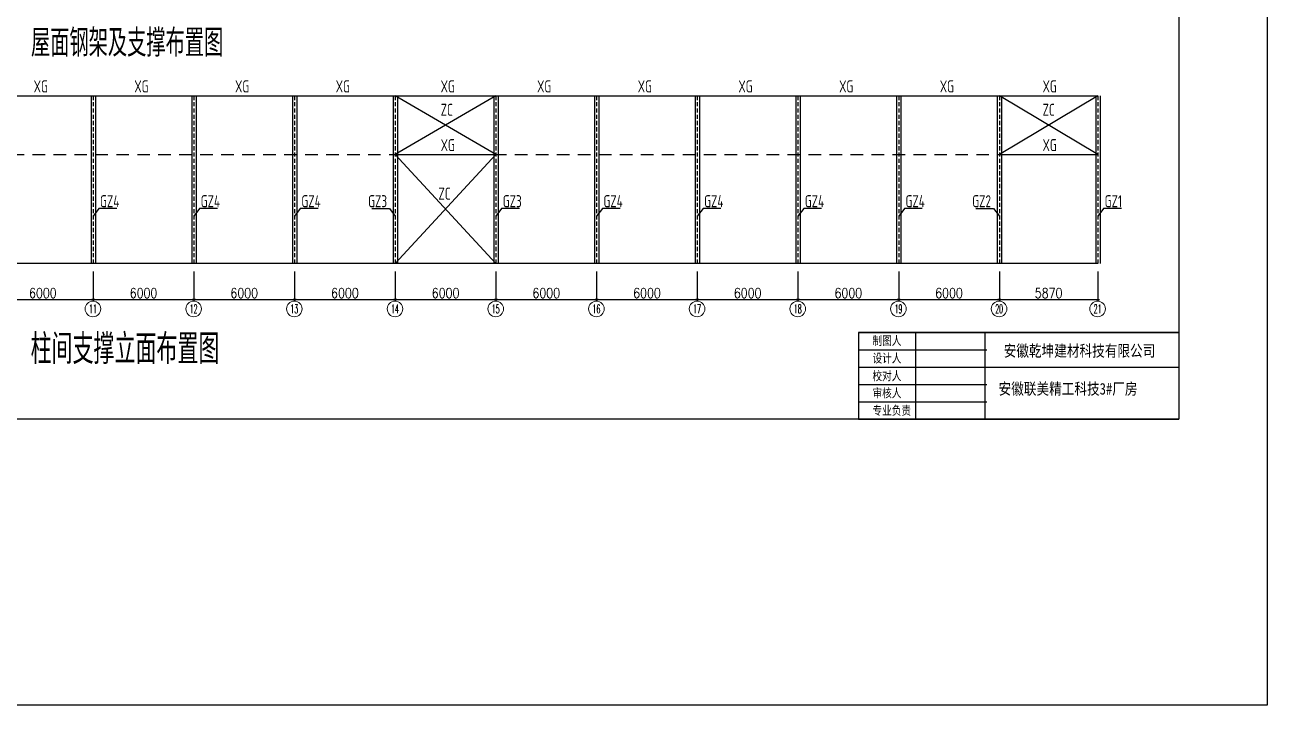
# Model space of a CAD drawing. Header units: millimetres. Extents: x 1471994 to 4527627, y -5186613 to -1927582.
# Drawn here: x 1616045 to 1690078, y -2025769 to -1985219 of the extents above; entities that cross this region are included whole.
import ezdxf
from ezdxf.enums import TextEntityAlignment as Align

# ---------------------------------------------------------------- set-up
doc = ezdxf.new("R2010")
doc.units = ezdxf.units.MM
doc.header["$LTSCALE"] = 1000
doc.header["$PDMODE"] = 34
doc.linetypes.add('HIDDEN', pattern=[0.375, 0.25, -0.125])
doc.linetypes.add('X2', pattern=[1.25, 0.75, -0.5])
doc.layers.add('钢架', color=7, linetype='Continuous', lineweight=25)
doc.styles.add('COMPLEX', font='COMPLEX')
doc.styles.add('DIM_FONT', font='simplex.shx', dxfattribs={"width": 0.8, "bigfont": 'hztxt.shx'})
doc.styles.get("Standard").update_dxf_attribs({"font": 'txt', "bigfont": 'gbcbig.shx'})
doc.styles.add('TSSD_Label', font='Tssdeng.shx', dxfattribs={"width": 0.7, "bigfont": 'hztxt.shx'})
doc.styles.add('图框', font='')
doc.styles.get('图框').set_extended_font_data('SimSun')
doc.dimstyles.new('WGH(1)', dxfattribs={"dimscale": 1.2, "dimtxt": 100, "dimasz": 0.5, "dimexe": 75, "dimexo": 75, "dimgap": 75, "dimtad": 1, "dimdec": 0, "dimzin": 0, "dimdsep": 46, "dimtxsty": 'DIM_FONT', "dimblk1": '_DIMX', "dimblk2": '_DIMX', "dimsah": 1, "dimcen": 0.09, "dimclrd": 3, "dimclre": 3, "dimclrt": 7, "dimadec": 0, "dimazin": 0, "dimtfac": 1, "dimtdec": 0, "dimtix": 1, "dimtmove": 2, "dimatfit": 3, "dimldrblk": '_DIMX', "dimfxl": 1, "dimtolj": 1, "dimtzin": 0, "dimarcsym": 0})

# ---------------------------------------------------------------- blocks, each defined once
blk = doc.blocks.new('_DIMX')
blk.add_line((-150, 0), (150, 0))
at = {"const_width": 50}
blk.add_lwpolyline([(-70, -70), (70, 70)], dxfattribs=at)
blk = doc.blocks.new('*D209')
at = {"color": 3, "lineweight": -2}
for p, q in [((1614119, -1999915), (1614119, -2001686)), ((1620119, -1999915), (1620119, -2001686)), ((1614120, -2001596), (1620118, -2001596))]:
    blk.add_line(p, q, dxfattribs=at)
at = {"layer": 'Defpoints', "color": 0}
for p in [(1614119, -1999825), (1620119, -1999825), (1620119, -2001596)]:
    blk.add_point(p, dxfattribs=at)
at = {"color": 3, "lineweight": -2, "xscale": 0.6, "yscale": 0.6, "zscale": 0.6, "rotation": 180}
blk.add_blockref('_DIMX', (1614119, -2001596), dxfattribs=at)
at = {"color": 3, "lineweight": -2, "xscale": 0.6, "yscale": 0.6, "zscale": 0.6}
blk.add_blockref('_DIMX', (1620119, -2001596), dxfattribs=at)
at = {"color": 7, "insert": (1617119, -2001206), "char_height": 600, "attachment_point": 5, "style": 'DIM_FONT'}
blk.add_mtext('\\A1;6000', dxfattribs=at)
blk = doc.blocks.new('*D210')
at = {"color": 3, "lineweight": -2}
for p, q in [((1620119, -1999915), (1620119, -2001686)), ((1626119, -1999915), (1626119, -2001686)), ((1620120, -2001596), (1626118, -2001596))]:
    blk.add_line(p, q, dxfattribs=at)
at = {"layer": 'Defpoints', "color": 0}
for p in [(1620119, -1999825), (1626119, -1999825), (1626119, -2001596)]:
    blk.add_point(p, dxfattribs=at)
at = {"color": 3, "lineweight": -2, "xscale": 0.6, "yscale": 0.6, "zscale": 0.6, "rotation": 180}
blk.add_blockref('_DIMX', (1620119, -2001596), dxfattribs=at)
at = {"color": 3, "lineweight": -2, "xscale": 0.6, "yscale": 0.6, "zscale": 0.6}
blk.add_blockref('_DIMX', (1626119, -2001596), dxfattribs=at)
at = {"color": 7, "insert": (1623119, -2001206), "char_height": 600, "attachment_point": 5, "style": 'DIM_FONT'}
blk.add_mtext('\\A1;6000', dxfattribs=at)
blk = doc.blocks.new('*D211')
at = {"color": 3, "lineweight": -2}
for p, q in [((1626119, -1999915), (1626119, -2001686)), ((1632119, -1999915), (1632119, -2001686)), ((1626120, -2001596), (1632118, -2001596))]:
    blk.add_line(p, q, dxfattribs=at)
at = {"layer": 'Defpoints', "color": 0}
for p in [(1626119, -1999825), (1632119, -1999825), (1632119, -2001596)]:
    blk.add_point(p, dxfattribs=at)
at = {"color": 3, "lineweight": -2, "xscale": 0.6, "yscale": 0.6, "zscale": 0.6, "rotation": 180}
blk.add_blockref('_DIMX', (1626119, -2001596), dxfattribs=at)
at = {"color": 3, "lineweight": -2, "xscale": 0.6, "yscale": 0.6, "zscale": 0.6}
blk.add_blockref('_DIMX', (1632119, -2001596), dxfattribs=at)
at = {"color": 7, "insert": (1629119, -2001206), "char_height": 600, "attachment_point": 5, "style": 'DIM_FONT'}
blk.add_mtext('\\A1;6000', dxfattribs=at)
blk = doc.blocks.new('*D212')
at = {"color": 3, "lineweight": -2}
for p, q in [((1632119, -1999915), (1632119, -2001686)), ((1638119, -1999915), (1638119, -2001686)), ((1632120, -2001596), (1638118, -2001596))]:
    blk.add_line(p, q, dxfattribs=at)
at = {"layer": 'Defpoints', "color": 0}
for p in [(1632119, -1999825), (1638119, -1999825), (1638119, -2001596)]:
    blk.add_point(p, dxfattribs=at)
at = {"color": 3, "lineweight": -2, "xscale": 0.6, "yscale": 0.6, "zscale": 0.6, "rotation": 180}
blk.add_blockref('_DIMX', (1632119, -2001596), dxfattribs=at)
at = {"color": 3, "lineweight": -2, "xscale": 0.6, "yscale": 0.6, "zscale": 0.6}
blk.add_blockref('_DIMX', (1638119, -2001596), dxfattribs=at)
at = {"color": 7, "insert": (1635119, -2001206), "char_height": 600, "attachment_point": 5, "style": 'DIM_FONT'}
blk.add_mtext('\\A1;6000', dxfattribs=at)
blk = doc.blocks.new('*D213')
at = {"color": 3, "lineweight": -2}
for p, q in [((1638119, -1999915), (1638119, -2001686)), ((1644119, -1999915), (1644119, -2001686)), ((1638120, -2001596), (1644118, -2001596))]:
    blk.add_line(p, q, dxfattribs=at)
at = {"layer": 'Defpoints', "color": 0}
for p in [(1638119, -1999825), (1644119, -1999825), (1644119, -2001596)]:
    blk.add_point(p, dxfattribs=at)
at = {"color": 3, "lineweight": -2, "xscale": 0.6, "yscale": 0.6, "zscale": 0.6, "rotation": 180}
blk.add_blockref('_DIMX', (1638119, -2001596), dxfattribs=at)
at = {"color": 3, "lineweight": -2, "xscale": 0.6, "yscale": 0.6, "zscale": 0.6}
blk.add_blockref('_DIMX', (1644119, -2001596), dxfattribs=at)
at = {"color": 7, "insert": (1641119, -2001206), "char_height": 600, "attachment_point": 5, "style": 'DIM_FONT'}
blk.add_mtext('\\A1;6000', dxfattribs=at)
blk = doc.blocks.new('*D214')
at = {"color": 3, "lineweight": -2}
for p, q in [((1644119, -1999915), (1644119, -2001686)), ((1650119, -1999915), (1650119, -2001686)), ((1644120, -2001596), (1650118, -2001596))]:
    blk.add_line(p, q, dxfattribs=at)
at = {"layer": 'Defpoints', "color": 0}
for p in [(1644119, -1999825), (1650119, -1999825), (1650119, -2001596)]:
    blk.add_point(p, dxfattribs=at)
at = {"color": 3, "lineweight": -2, "xscale": 0.6, "yscale": 0.6, "zscale": 0.6, "rotation": 180}
blk.add_blockref('_DIMX', (1644119, -2001596), dxfattribs=at)
at = {"color": 3, "lineweight": -2, "xscale": 0.6, "yscale": 0.6, "zscale": 0.6}
blk.add_blockref('_DIMX', (1650119, -2001596), dxfattribs=at)
at = {"color": 7, "insert": (1647119, -2001206), "char_height": 600, "attachment_point": 5, "style": 'DIM_FONT'}
blk.add_mtext('\\A1;6000', dxfattribs=at)
blk = doc.blocks.new('*D215')
at = {"color": 3, "lineweight": -2}
for p, q in [((1650119, -1999915), (1650119, -2001686)), ((1656119, -1999915), (1656119, -2001686)), ((1650120, -2001596), (1656118, -2001596))]:
    blk.add_line(p, q, dxfattribs=at)
at = {"layer": 'Defpoints', "color": 0}
for p in [(1650119, -1999825), (1656119, -1999825), (1656119, -2001596)]:
    blk.add_point(p, dxfattribs=at)
at = {"color": 3, "lineweight": -2, "xscale": 0.6, "yscale": 0.6, "zscale": 0.6, "rotation": 180}
blk.add_blockref('_DIMX', (1650119, -2001596), dxfattribs=at)
at = {"color": 3, "lineweight": -2, "xscale": 0.6, "yscale": 0.6, "zscale": 0.6}
blk.add_blockref('_DIMX', (1656119, -2001596), dxfattribs=at)
at = {"color": 7, "insert": (1653119, -2001206), "char_height": 600, "attachment_point": 5, "style": 'DIM_FONT'}
blk.add_mtext('\\A1;6000', dxfattribs=at)
blk = doc.blocks.new('*D216')
at = {"color": 3, "lineweight": -2}
for p, q in [((1656119, -1999915), (1656119, -2001686)), ((1662119, -1999915), (1662119, -2001686)), ((1656120, -2001596), (1662118, -2001596))]:
    blk.add_line(p, q, dxfattribs=at)
at = {"layer": 'Defpoints', "color": 0}
for p in [(1656119, -1999825), (1662119, -1999825), (1662119, -2001596)]:
    blk.add_point(p, dxfattribs=at)
at = {"color": 3, "lineweight": -2, "xscale": 0.6, "yscale": 0.6, "zscale": 0.6, "rotation": 180}
blk.add_blockref('_DIMX', (1656119, -2001596), dxfattribs=at)
at = {"color": 3, "lineweight": -2, "xscale": 0.6, "yscale": 0.6, "zscale": 0.6}
blk.add_blockref('_DIMX', (1662119, -2001596), dxfattribs=at)
at = {"color": 7, "insert": (1659119, -2001206), "char_height": 600, "attachment_point": 5, "style": 'DIM_FONT'}
blk.add_mtext('\\A1;6000', dxfattribs=at)
blk = doc.blocks.new('*D217')
at = {"color": 3, "lineweight": -2}
for p, q in [((1662119, -1999915), (1662119, -2001686)), ((1668119, -1999915), (1668119, -2001686)), ((1662120, -2001596), (1668118, -2001596))]:
    blk.add_line(p, q, dxfattribs=at)
at = {"layer": 'Defpoints', "color": 0}
for p in [(1662119, -1999825), (1668119, -1999825), (1668119, -2001596)]:
    blk.add_point(p, dxfattribs=at)
at = {"color": 3, "lineweight": -2, "xscale": 0.6, "yscale": 0.6, "zscale": 0.6, "rotation": 180}
blk.add_blockref('_DIMX', (1662119, -2001596), dxfattribs=at)
at = {"color": 3, "lineweight": -2, "xscale": 0.6, "yscale": 0.6, "zscale": 0.6}
blk.add_blockref('_DIMX', (1668119, -2001596), dxfattribs=at)
at = {"color": 7, "insert": (1665119, -2001206), "char_height": 600, "attachment_point": 5, "style": 'DIM_FONT'}
blk.add_mtext('\\A1;6000', dxfattribs=at)
blk = doc.blocks.new('*D218')
at = {"color": 3, "lineweight": -2}
for p, q in [((1668119, -1999915), (1668119, -2001686)), ((1674119, -1999915), (1674119, -2001686)), ((1668120, -2001596), (1674118, -2001596))]:
    blk.add_line(p, q, dxfattribs=at)
at = {"layer": 'Defpoints', "color": 0}
for p in [(1668119, -1999825), (1674119, -1999825), (1674119, -2001596)]:
    blk.add_point(p, dxfattribs=at)
at = {"color": 3, "lineweight": -2, "xscale": 0.6, "yscale": 0.6, "zscale": 0.6, "rotation": 180}
blk.add_blockref('_DIMX', (1668119, -2001596), dxfattribs=at)
at = {"color": 3, "lineweight": -2, "xscale": 0.6, "yscale": 0.6, "zscale": 0.6}
blk.add_blockref('_DIMX', (1674119, -2001596), dxfattribs=at)
at = {"color": 7, "insert": (1671119, -2001206), "char_height": 600, "attachment_point": 5, "style": 'DIM_FONT'}
blk.add_mtext('\\A1;6000', dxfattribs=at)
blk = doc.blocks.new('*D219')
at = {"color": 3, "lineweight": -2}
for p, q in [((1674119, -1999915), (1674119, -2001686)), ((1679989, -1999915), (1679989, -2001686)), ((1674120, -2001596), (1679988, -2001596))]:
    blk.add_line(p, q, dxfattribs=at)
at = {"layer": 'Defpoints', "color": 0}
for p in [(1674119, -1999825), (1679989, -1999825), (1679989, -2001596)]:
    blk.add_point(p, dxfattribs=at)
at = {"color": 3, "lineweight": -2, "xscale": 0.6, "yscale": 0.6, "zscale": 0.6, "rotation": 180}
blk.add_blockref('_DIMX', (1674119, -2001596), dxfattribs=at)
at = {"color": 3, "lineweight": -2, "xscale": 0.6, "yscale": 0.6, "zscale": 0.6}
blk.add_blockref('_DIMX', (1679989, -2001596), dxfattribs=at)
at = {"color": 7, "insert": (1677054, -2001206), "char_height": 600, "attachment_point": 5, "style": 'DIM_FONT'}
blk.add_mtext('\\A1;5870', dxfattribs=at)
blk = doc.blocks.new('轴线标号')
at = {"lineweight": 13}
blk.add_circle((0, 0), 0.5, dxfattribs=at)
at = {"layer": '钢架', "lineweight": 13, "style": 'COMPLEX', "width": 1.041667}
blk.add_attdef('A', text='', height=0.56, dxfattribs=at).set_placement((-0.25, -0.28), (0.25, -0.28), align=Align.FIT)

msp = doc.modelspace()

# ---------------------------------------------------------------- linework, layer by layer
for p, q in [((1560248.9, -1989449.8), (1679988.9, -1989449.8)), ((1619988.9, -1989449.8), (1619988.9, -1999449.8)), ((1620248.9, -1989449.8), (1620248.9, -1999449.8)), ((1625988.9, -1989449.8), (1625988.9, -1999449.8)), ((1626248.9, -1989449.8), (1626248.9, -1999449.8)), ((1631988.9, -1989449.8), (1631988.9, -1999449.8)), ((1632248.9, -1989449.8), (1632248.9, -1999449.8)), ((1637988.9, -1989449.8), (1637988.9, -1999449.8)), ((1644118.9, -1989449.8), (1638118.9, -1992949.8)), ((1644118.9, -1992949.8), (1638118.9, -1989449.8)), ((1638248.9, -1989449.8), (1638248.9, -1999449.8)), ((1643988.9, -1989449.8), (1643988.9, -1999449.8)), ((1644248.9, -1989449.8), (1644248.9, -1999449.8)), ((1649988.9, -1989449.8), (1649988.9, -1999449.8)), ((1650248.9, -1989449.8), (1650248.9, -1999449.8)), ((1655988.9, -1989449.8), (1655988.9, -1999449.8)), ((1656248.9, -1989449.8), (1656248.9, -1999449.8)), ((1661988.9, -1989449.8), (1661988.9, -1999449.8)), ((1662248.9, -1989449.8), (1662248.9, -1999449.8)), ((1667988.9, -1989449.8), (1667988.9, -1999449.8)), ((1668248.9, -1989449.8), (1668248.9, -1999449.8)), ((1673988.9, -1989449.8), (1673988.9, -1999449.8)), ((1679988.9, -1989449.8), (1674118.9, -1992949.8)), ((1679988.9, -1992949.8), (1674118.9, -1989449.8)), ((1674248.9, -1989449.8), (1674248.9, -1999449.8)), ((1679858.9, -1989449.8), (1679858.9, -1999449.8)), ((1680118.9, -1989449.8), (1680118.9, -1999449.8)), ((1638118.9, -1992949.8), (1644118.9, -1992949.8)), ((1638118.9, -1992949.8), (1644118.9, -1999449.8)), ((1644118.9, -1992949.8), (1638118.9, -1999449.8)), ((1638248.9, -1992949.8), (1644118.9, -1992949.8)), ((1674118.9, -1992949.8), (1679988.9, -1992949.8)), ((1620459.6, -1996158.7), (1620118.9, -1996622.9)), ((1621521.5, -1996158.7), (1620459.6, -1996158.7)), ((1626459.6, -1996158.7), (1626118.9, -1996622.9)), ((1627521.5, -1996158.7), (1626459.6, -1996158.7)), ((1632459.6, -1996158.7), (1632118.9, -1996622.9)), ((1633521.5, -1996158.7), (1632459.6, -1996158.7)), ((1636716.3, -1996158.7), (1637778.2, -1996158.7)), ((1637778.2, -1996158.7), (1638118.9, -1996622.9)), ((1644459.6, -1996158.7), (1644118.9, -1996622.9)), ((1645521.5, -1996158.7), (1644459.6, -1996158.7)), ((1650459.6, -1996158.7), (1650118.9, -1996622.9)), ((1651521.5, -1996158.7), (1650459.6, -1996158.7)), ((1656459.6, -1996158.7), (1656118.9, -1996622.9)), ((1657521.5, -1996158.7), (1656459.6, -1996158.7)), ((1662459.6, -1996158.7), (1662118.9, -1996622.9)), ((1663521.5, -1996158.7), (1662459.6, -1996158.7)), ((1668459.6, -1996158.7), (1668118.9, -1996622.9)), ((1669521.5, -1996158.7), (1668459.6, -1996158.7)), ((1672716.3, -1996158.7), (1673778.2, -1996158.7)), ((1673778.2, -1996158.7), (1674118.9, -1996622.9)), ((1680329.6, -1996158.7), (1679988.9, -1996622.9)), ((1681391.5, -1996158.7), (1680329.6, -1996158.7)), ((1679988.9, -1999449.8), (1560248.9, -1999449.8)), ((1684804.6, -2003549.2), (1665722, -2003549.2)), ((1665722, -2003549.2), (1665722, -2008724.3)), ((1665722, -2003549.2), (1684804.6, -2003549.2)), ((1665722, -2003549.2), (1665722, -2008724.3)), ((1665722, -2003549.2), (1684804.6, -2003549.2)), ((1669128.5, -2003549.2), (1669128.5, -2008724.3)), ((1669128.5, -2003549.2), (1669128.5, -2008724.3)), ((1669241.6, -2003549.2), (1684804.6, -2003549.2)), ((1669241.6, -2003549.2), (1684804.6, -2003549.2)), ((1669241.6, -2003549.2), (1684804.6, -2003549.2)), ((1669241.6, -2003549.2), (1684804.6, -2003549.2)), ((1673278, -2008724.3), (1673278, -2003549.2)), ((1684804.6, -2003549.2), (1684804.6, -2008724.3)), ((1665722, -2004584.2), (1673376.7, -2004584.2)), ((1665722, -2004584.2), (1673376.7, -2004584.2)), ((1665722, -2005619.3), (1684804.6, -2005619.3)), ((1665722, -2005619.3), (1684804.6, -2005619.3)), ((1665722, -2006654.3), (1673376.7, -2006654.3)), ((1665722, -2006654.3), (1673376.7, -2006654.3)), ((1665722, -2007689.3), (1673376.7, -2007689.3)), ((1665722, -2007689.3), (1673376.7, -2007689.3)), ((1665722, -2008724.3), (1673376.7, -2008724.3)), ((1665722, -2008724.3), (1684804.6, -2008724.3))]:
    msp.add_line(p, q)
at = {"linetype": 'HIDDEN'}
for p, q in [((1620118.9, -1989449.8), (1620118.9, -1999449.8)), ((1626118.9, -1989449.8), (1626118.9, -1999449.8)), ((1632118.9, -1989449.8), (1632118.9, -1999449.8)), ((1638118.9, -1989449.8), (1638118.9, -1999449.8)), ((1644118.9, -1989449.8), (1644118.9, -1999449.8)), ((1650118.9, -1989449.8), (1650118.9, -1999449.8)), ((1656118.9, -1989449.8), (1656118.9, -1999449.8)), ((1662118.9, -1989449.8), (1662118.9, -1999449.8)), ((1668118.9, -1989449.8), (1668118.9, -1999449.8)), ((1674118.9, -1989449.8), (1674118.9, -1999449.8)), ((1679988.9, -1989449.8), (1679988.9, -1999449.8))]:
    msp.add_line(p, q, dxfattribs=at)
at = {"linetype": 'X2'}
msp.add_line((1560248.9, -1992949.8), (1679988.9, -1992949.8), dxfattribs=at)
for points in [[(1471994, -1927581.7), (1690077.8, -1927581.7), (1690077.8, -2025769.5), (1471994, -2025769.5)], [(1555525.7, -1949165.8), (1684804.6, -1949165.8), (1684804.6, -2008724.3), (1555525.7, -2008724.3)]]:
    msp.add_lwpolyline(points, close=True)

# ---------------------------------------------------------------- block references
ref = msp.add_blockref('轴线标号', (1620104.9, -2002150.6), dxfattribs=dict(xscale=-929.9952429179102, yscale=929.9952429179102, zscale=929.9952429172216))
ref.add_attrib('A', '11', dxfattribs={"layer": '钢架', "lineweight": 13, "height": 520.8, "style": 'COMPLEX', "width": 0.78125}).set_placement((1619872.4, -2002411), (1620337.4, -2002411), align=Align.FIT)
ref = msp.add_blockref('轴线标号', (1626104.9, -2002150.6), dxfattribs=dict(xscale=-929.9952429179102, yscale=929.9952429179102, zscale=929.9952429172216))
ref.add_attrib('A', '12', dxfattribs={"layer": '钢架', "lineweight": 13, "height": 520.8, "style": 'COMPLEX', "width": 0.646552}).set_placement((1625872.4, -2002411), (1626337.4, -2002411), align=Align.FIT)
ref = msp.add_blockref('轴线标号', (1632104.9, -2002150.6), dxfattribs=dict(xscale=-929.9952429179102, yscale=929.9952429179102, zscale=929.9952429172216))
ref.add_attrib('A', '13', dxfattribs={"layer": '钢架', "lineweight": 13, "height": 520.8, "style": 'COMPLEX', "width": 0.646552}).set_placement((1631872.4, -2002411), (1632337.4, -2002411), align=Align.FIT)
ref = msp.add_blockref('轴线标号', (1638104.9, -2002150.6), dxfattribs=dict(xscale=-929.9952429179102, yscale=929.9952429179102, zscale=929.9952429172216))
ref.add_attrib('A', '14', dxfattribs={"layer": '钢架', "lineweight": 13, "height": 520.8, "style": 'COMPLEX', "width": 0.604839}).set_placement((1637872.4, -2002411), (1638337.4, -2002411), align=Align.FIT)
ref = msp.add_blockref('轴线标号', (1644104.9, -2002150.6), dxfattribs=dict(xscale=-929.9952429179102, yscale=929.9952429179102, zscale=929.9952429172216))
ref.add_attrib('A', '15', dxfattribs={"layer": '钢架', "lineweight": 13, "height": 520.8, "style": 'COMPLEX', "width": 0.646552}).set_placement((1643872.4, -2002411), (1644337.4, -2002411), align=Align.FIT)
ref = msp.add_blockref('轴线标号', (1650104.9, -2002150.6), dxfattribs=dict(xscale=-929.9952429179102, yscale=929.9952429179102, zscale=929.9952429172216))
ref.add_attrib('A', '16', dxfattribs={"layer": '钢架', "lineweight": 13, "height": 520.8, "style": 'COMPLEX', "width": 0.646552}).set_placement((1649872.4, -2002411), (1650337.4, -2002411), align=Align.FIT)
ref = msp.add_blockref('轴线标号', (1656104.9, -2002150.6), dxfattribs=dict(xscale=-929.9952429179102, yscale=929.9952429179102, zscale=929.9952429172216))
ref.add_attrib('A', '17', dxfattribs={"layer": '钢架', "lineweight": 13, "height": 520.8, "style": 'COMPLEX', "width": 0.646552}).set_placement((1655872.4, -2002411), (1656337.4, -2002411), align=Align.FIT)
ref = msp.add_blockref('轴线标号', (1662104.9, -2002150.6), dxfattribs=dict(xscale=-929.9952429179102, yscale=929.9952429179102, zscale=929.9952429172216))
ref.add_attrib('A', '18', dxfattribs={"layer": '钢架', "lineweight": 13, "height": 520.8, "style": 'COMPLEX', "width": 0.646552}).set_placement((1661872.4, -2002411), (1662337.4, -2002411), align=Align.FIT)
ref = msp.add_blockref('轴线标号', (1668104.9, -2002150.6), dxfattribs=dict(xscale=-929.9952429179102, yscale=929.9952429179102, zscale=929.9952429172216))
ref.add_attrib('A', '19', dxfattribs={"layer": '钢架', "lineweight": 13, "height": 520.8, "style": 'COMPLEX', "width": 0.646552}).set_placement((1667872.4, -2002411), (1668337.4, -2002411), align=Align.FIT)
ref = msp.add_blockref('轴线标号', (1674104.9, -2002150.6), dxfattribs=dict(xscale=-929.9952429179102, yscale=929.9952429179102, zscale=929.9952429172216))
ref.add_attrib('A', '20', dxfattribs={"layer": '钢架', "lineweight": 13, "height": 520.8, "style": 'COMPLEX', "width": 0.551471}).set_placement((1673872.4, -2002411), (1674337.4, -2002411), align=Align.FIT)
ref = msp.add_blockref('轴线标号', (1679974.9, -2002150.6), dxfattribs=dict(xscale=-929.9952429179102, yscale=929.9952429179102, zscale=929.9952429172216))
ref.add_attrib('A', '21', dxfattribs={"layer": '钢架', "lineweight": 13, "height": 520.8, "style": 'COMPLEX', "width": 0.646552}).set_placement((1679742.4, -2002411), (1680207.4, -2002411), align=Align.FIT)

# ---------------------------------------------------------------- texts
for s, height, style, width, p in [('屋面钢架及支撑布置图', 1637.21, 'TSSD_Label', 0.7, (1616409.6, -1987116.5)), ('柱间支撑立面布置图', 1786.05, 'TSSD_Label', 0.7, (1616387.2, -2005434.5)), ('安徽乾坤建材科技有限公司         ', 690.012, '图框', 0.8, (1674377.5, -2004991.8)), ('安徽乾坤建材科技有限公司         ', 690.012, '图框', 0.8, (1674377.5, -2004991.8))]:
    msp.add_text(s, height=height, dxfattribs=dict(style=style, width=width)).set_placement(p)
at = {"lineweight": -3, "style": 'TSSD_Label', "width": 0.7}
for s, p in [('XG', (1616572.9, -1989248)), ('XG', (1622572.9, -1989248)), ('XG', (1628572.9, -1989248)), ('XG', (1634572.9, -1989248)), ('XG', (1640825.5, -1989248)), ('XG', (1646572.9, -1989248)), ('XG', (1652572.9, -1989248)), ('XG', (1658572.9, -1989248)), ('XG', (1664572.9, -1989248)), ('XG', (1670572.9, -1989248)), ('XG', (1676695.5, -1989248)), ('ZC', (1640825.5, -1990642.1)), ('ZC', (1676695.5, -1990642.1)), ('XG', (1640825.5, -1992748)), ('XG', (1676695.5, -1992748)), ('ZC', (1640692.9, -1995642.1)), ('GZ4', (1620529.2, -1996092.3)), ('GZ4', (1626529.2, -1996092.3)), ('GZ4', (1632529.2, -1996092.3)), ('GZ3', (1636504.6, -1996092.3)), ('GZ3', (1644529.2, -1996092.3)), ('GZ4', (1650529.2, -1996092.3)), ('GZ4', (1656529.2, -1996092.3)), ('GZ4', (1662529.2, -1996092.3)), ('GZ4', (1668529.2, -1996092.3)), ('GZ2', (1672504.6, -1996092.3)), ('GZ1', (1680399.2, -1996092.3))]:
    msp.add_text(s, height=719.5, dxfattribs=at).set_placement(p)
for tag, p in [('制图人', (1666560.5, -2004362.1)), ('制图人', (1666560.5, -2004362.1)), ('设计人', (1666560.5, -2005409.4)), ('设计人', (1666560.5, -2005409.4)), ('校对人', (1666560.5, -2006464.6)), ('校对人', (1666560.5, -2006464.6)), ('审核人', (1666560.5, -2007486.2)), ('审核人', (1666560.5, -2007486.2)), ('专业负责', (1666560.5, -2008524.2)), ('专业负责', (1666560.5, -2008524.2))]:
    msp.add_attdef(tag, p, '', height=603.8)
at = {"style": '图框', "width": 0.8}
msp.add_attdef('安徽联美精工科技3#厂房', (1674072.9, -2007256.3), '宣城市博远顺达', height=690.01, dxfattribs=at)

# ---------------------------------------------------------------- dimensions: what is measured, and where the dimension line sits
for base, p1, p2, picture, middle in [((1620118.9, -2001596.1), (1614118.9, -1999825.5), (1620118.9, -1999825.5), '*D209', (1617118.9, -2001206.1)), ((1626118.9, -2001596.1), (1620118.9, -1999825.5), (1626118.9, -1999825.5), '*D210', (1623118.9, -2001206.1)), ((1632118.9, -2001596.1), (1626118.9, -1999825.5), (1632118.9, -1999825.5), '*D211', (1629118.9, -2001206.1)), ((1638118.9, -2001596.1), (1632118.9, -1999825.5), (1638118.9, -1999825.5), '*D212', (1635118.9, -2001206.1)), ((1644118.9, -2001596.1), (1638118.9, -1999825.5), (1644118.9, -1999825.5), '*D213', (1641118.9, -2001206.1)), ((1650118.9, -2001596.1), (1644118.9, -1999825.5), (1650118.9, -1999825.5), '*D214', (1647118.9, -2001206.1)), ((1656118.9, -2001596.1), (1650118.9, -1999825.5), (1656118.9, -1999825.5), '*D215', (1653118.9, -2001206.1)), ((1662118.9, -2001596.1), (1656118.9, -1999825.5), (1662118.9, -1999825.5), '*D216', (1659118.9, -2001206.1)), ((1668118.9, -2001596.1), (1662118.9, -1999825.5), (1668118.9, -1999825.5), '*D217', (1665118.9, -2001206.1)), ((1674118.9, -2001596.1), (1668118.9, -1999825.5), (1674118.9, -1999825.5), '*D218', (1671118.9, -2001206.1)), ((1679988.9, -2001596.1), (1674118.9, -1999825.5), (1679988.9, -1999825.5), '*D219', (1677053.9, -2001206.1))]:
    dim = msp.add_linear_dim(base=base, p1=p1, p2=p2, dimstyle='WGH(1)', override={"dimtxt": 500})
    dim.commit()
    dim.dimension.update_dxf_attribs({"geometry": picture, "text_midpoint": middle})

doc.saveas('drawing.dxf')
